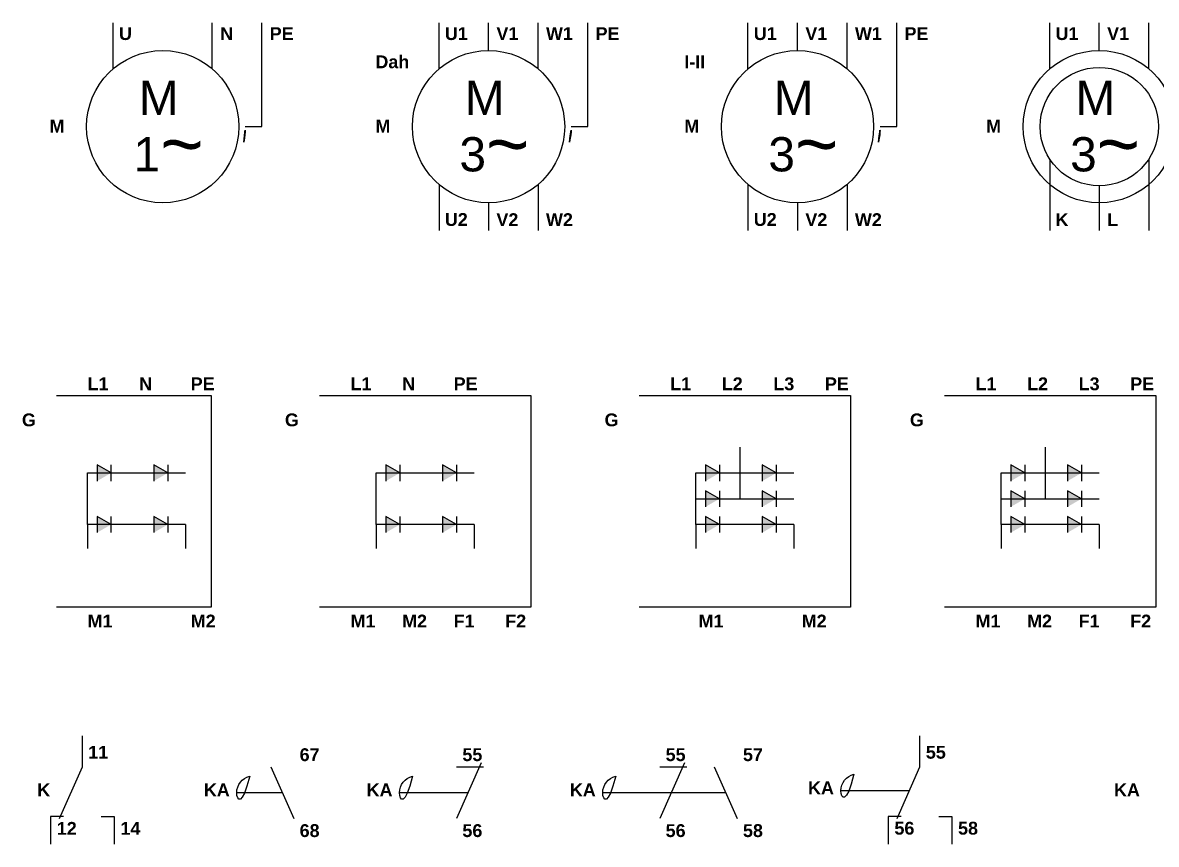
# Model space of a CAD drawing. Header units: millimetres. Extents: x 4225673219140 to 4225673219936, y 4184063498985 to 4184063499549.
# Drawn here: x 4225673219552.1 to 4225673219733.4, y 4184063499295.7 to 4184063499427.1 of the extents above; entities that cross this region are included whole.
import ezdxf

# ---------------------------------------------------------------- set-up
doc = ezdxf.new("R2010")
doc.units = ezdxf.units.MM
doc.linetypes.add('ACAD_ISO02W100', pattern=[15, 12, -3])
for name, color, linetype in [('DISCONTINUA', 7, 'ACAD_ISO02W100'), ('PFV', 7, 'Continuous'), ('REGEN_LINE', 4, 'Continuous')]:
    doc.layers.add(name, color=color, linetype=linetype)
doc.styles.add('TRINIDAD', font='arial.ttf')

# ---------------------------------------------------------------- blocks, each defined once
blk = doc.blocks.new('TACNC')
at = {"layer": 'DISCONTINUA', "color": 4, "linetype": 'ACAD_ISO02W100', "ltscale": 0.03}
blk.add_line((0.268, 0.602), (-1.332, 0.602), dxfattribs=at)
at = {"layer": 'REGEN_LINE', "linetype": 'Continuous'}
for p, q in [((0.578, 1.301), (0, 0)), ((0, 1.205), (0.63, 1.205))]:
    blk.add_line(p, q, dxfattribs=at)
for points in [[(0, 1.205, 0), (0, 1.807, 0)], [(0, -0.602, 0), (0, 0, 0)]]:
    blk.add_polyline3d(points, dxfattribs=at)
blk.add_arc((-0.933, 0.602), 0.399, 103.9329, 256.0671, dxfattribs=at)

msp = doc.modelspace()

# ---------------------------------------------------------------- hatches: boundary and pattern name
at = {"layer": 'REGEN_LINE', "linetype": 'Continuous'}
for points in [[(4225673219563.966, 4184063499356.359), (4225673219563.966, 4184063499353.778), (4225673219566.181, 4184063499355.057), (4225673219566.181, 4184063499355.08)], [(4225673219573.041, 4184063499356.359), (4225673219573.041, 4184063499353.778), (4225673219575.256, 4184063499355.057), (4225673219575.256, 4184063499355.08)], [(4225673219610.166, 4184063499356.359), (4225673219610.166, 4184063499353.778), (4225673219612.381, 4184063499355.057), (4225673219612.381, 4184063499355.08)], [(4225673219619.241, 4184063499356.359), (4225673219619.241, 4184063499353.778), (4225673219621.457, 4184063499355.057), (4225673219621.457, 4184063499355.08)], [(4225673219661.316, 4184063499356.359), (4225673219661.316, 4184063499353.778), (4225673219663.531, 4184063499355.057), (4225673219663.531, 4184063499355.08)], [(4225673219670.391, 4184063499356.359), (4225673219670.391, 4184063499353.778), (4225673219672.606, 4184063499355.057), (4225673219672.606, 4184063499355.08)], [(4225673219710.167, 4184063499356.359), (4225673219710.167, 4184063499353.778), (4225673219712.383, 4184063499355.057), (4225673219712.383, 4184063499355.08)], [(4225673219719.242, 4184063499356.359), (4225673219719.242, 4184063499353.778), (4225673219721.458, 4184063499355.057), (4225673219721.458, 4184063499355.08)], [(4225673219661.316, 4184063499352.234), (4225673219661.316, 4184063499349.653), (4225673219663.531, 4184063499350.932), (4225673219663.531, 4184063499350.955)], [(4225673219670.391, 4184063499352.234), (4225673219670.391, 4184063499349.653), (4225673219672.606, 4184063499350.932), (4225673219672.606, 4184063499350.955)], [(4225673219710.167, 4184063499352.234), (4225673219710.167, 4184063499349.653), (4225673219712.383, 4184063499350.932), (4225673219712.383, 4184063499350.955)], [(4225673219719.242, 4184063499352.234), (4225673219719.242, 4184063499349.653), (4225673219721.458, 4184063499350.932), (4225673219721.458, 4184063499350.955)], [(4225673219563.966, 4184063499348.109), (4225673219563.966, 4184063499345.528), (4225673219566.181, 4184063499346.807), (4225673219566.181, 4184063499346.83)], [(4225673219573.041, 4184063499348.109), (4225673219573.041, 4184063499345.528), (4225673219575.256, 4184063499346.807), (4225673219575.256, 4184063499346.83)], [(4225673219610.166, 4184063499348.109), (4225673219610.166, 4184063499345.528), (4225673219612.381, 4184063499346.807), (4225673219612.381, 4184063499346.83)], [(4225673219619.241, 4184063499348.109), (4225673219619.241, 4184063499345.528), (4225673219621.457, 4184063499346.807), (4225673219621.457, 4184063499346.83)], [(4225673219661.316, 4184063499348.109), (4225673219661.316, 4184063499345.528), (4225673219663.531, 4184063499346.807), (4225673219663.531, 4184063499346.83)], [(4225673219670.391, 4184063499348.109), (4225673219670.391, 4184063499345.528), (4225673219672.606, 4184063499346.807), (4225673219672.606, 4184063499346.83)], [(4225673219710.167, 4184063499348.109), (4225673219710.167, 4184063499345.528), (4225673219712.383, 4184063499346.807), (4225673219712.383, 4184063499346.83)], [(4225673219719.242, 4184063499348.109), (4225673219719.242, 4184063499345.528), (4225673219721.458, 4184063499346.807), (4225673219721.458, 4184063499346.83)]]:
    msp.add_hatch(color=256, dxfattribs=at).paths.add_polyline_path(points)

# ---------------------------------------------------------------- linework, layer by layer
at = {"layer": 'DISCONTINUA', "color": 4, "linetype": 'ACAD_ISO02W100', "ltscale": 0.03}
for p, q in [((4225673219593.595, 4184063499303.918), (4225673219586.304, 4184063499303.918)), ((4225673219664.531, 4184063499303.918), (4225673219644.865, 4184063499303.918)), ((4225673219693.935, 4184063499304.242), (4225673219682.978, 4184063499304.242))]:
    msp.add_line(p, q, dxfattribs=at)
at = {"layer": 'PFV', "color": 0}
for points in [[(4225673219617.704, 4184063499346.819, 0), (4225673219617.704, 4184063499355.069, 0)], [(4225673219668.854, 4184063499346.819, 0), (4225673219668.854, 4184063499355.069, 0)], [(4225673219717.705, 4184063499346.819, 0), (4225673219717.705, 4184063499355.069, 0)], [(4225673219595.428, 4184063499310.519, 0), (4225673219595.428, 4184063499308.869, 0)], [(4225673219595.428, 4184063499298.144, 0), (4225673219595.428, 4184063499296.494, 0)]]:
    msp.add_polyline3d(points, dxfattribs=at)
at = {"layer": 'REGEN_LINE', "linetype": 'Continuous'}
for p, q in [((4225673219566.527, 4184063499419.675), (4225673219566.527, 4184063499427.092)), ((4225673219582.393, 4184063499419.708), (4225673219582.393, 4184063499427.092)), ((4225673219618.666, 4184063499419.675), (4225673219618.666, 4184063499427.092)), ((4225673219626.599, 4184063499422.646), (4225673219626.599, 4184063499427.092)), ((4225673219634.531, 4184063499419.708), (4225673219634.531, 4184063499427.092)), ((4225673219668.096, 4184063499419.675), (4225673219668.096, 4184063499427.092)), ((4225673219676.029, 4184063499422.646), (4225673219676.029, 4184063499427.092)), ((4225673219683.961, 4184063499419.708), (4225673219683.961, 4184063499427.092)), ((4225673219716.378, 4184063499419.675), (4225673219716.378, 4184063499427.092)), ((4225673219724.311, 4184063499422.646), (4225673219724.311, 4184063499427.092)), ((4225673219732.244, 4184063499419.708), (4225673219732.244, 4184063499427.092)), ((4225673219716.378, 4184063499405.287), (4225673219716.378, 4184063499393.836)), ((4225673219732.244, 4184063499405.287), (4225673219732.244, 4184063499393.836)), ((4225673219618.666, 4184063499401.254), (4225673219618.666, 4184063499393.836)), ((4225673219634.531, 4184063499401.22), (4225673219634.531, 4184063499393.836)), ((4225673219668.096, 4184063499401.254), (4225673219668.096, 4184063499393.836)), ((4225673219683.961, 4184063499401.22), (4225673219683.961, 4184063499393.836)), ((4225673219724.311, 4184063499400.991), (4225673219724.311, 4184063499393.836)), ((4225673219626.599, 4184063499398.283), (4225673219626.599, 4184063499393.836)), ((4225673219676.029, 4184063499398.283), (4225673219676.029, 4184063499393.836)), ((4225673219666.875, 4184063499350.944), (4225673219666.875, 4184063499359.193)), ((4225673219715.726, 4184063499350.944), (4225673219715.726, 4184063499359.193)), ((4225673219566.181, 4184063499356.359), (4225673219566.181, 4184063499353.778)), ((4225673219575.256, 4184063499356.359), (4225673219575.256, 4184063499353.778)), ((4225673219612.381, 4184063499356.359), (4225673219612.381, 4184063499353.778)), ((4225673219621.457, 4184063499356.359), (4225673219621.457, 4184063499353.778)), ((4225673219663.531, 4184063499356.359), (4225673219663.531, 4184063499353.778)), ((4225673219672.606, 4184063499356.359), (4225673219672.606, 4184063499353.778)), ((4225673219712.383, 4184063499356.359), (4225673219712.383, 4184063499353.778)), ((4225673219721.458, 4184063499356.359), (4225673219721.458, 4184063499353.778)), ((4225673219663.531, 4184063499352.234), (4225673219663.531, 4184063499349.653)), ((4225673219672.606, 4184063499352.234), (4225673219672.606, 4184063499349.653)), ((4225673219712.383, 4184063499352.234), (4225673219712.383, 4184063499349.653)), ((4225673219721.458, 4184063499352.234), (4225673219721.458, 4184063499349.653)), ((4225673219659.778, 4184063499350.944), (4225673219675.453, 4184063499350.944)), ((4225673219708.63, 4184063499350.944), (4225673219724.305, 4184063499350.944)), ((4225673219566.181, 4184063499348.109), (4225673219566.181, 4184063499345.528)), ((4225673219575.256, 4184063499348.109), (4225673219575.256, 4184063499345.528)), ((4225673219612.381, 4184063499348.109), (4225673219612.381, 4184063499345.528)), ((4225673219621.457, 4184063499348.109), (4225673219621.457, 4184063499345.528)), ((4225673219663.531, 4184063499348.109), (4225673219663.531, 4184063499345.528)), ((4225673219672.606, 4184063499348.109), (4225673219672.606, 4184063499345.528)), ((4225673219712.383, 4184063499348.109), (4225673219712.383, 4184063499345.528)), ((4225673219721.458, 4184063499348.109), (4225673219721.458, 4184063499345.528)), ((4225673219562.428, 4184063499346.819), (4225673219562.428, 4184063499343.003)), ((4225673219578.104, 4184063499346.819), (4225673219578.104, 4184063499343.003)), ((4225673219608.628, 4184063499346.819), (4225673219608.628, 4184063499343.003)), ((4225673219624.303, 4184063499346.819), (4225673219624.303, 4184063499343.003)), ((4225673219659.778, 4184063499346.819), (4225673219659.778, 4184063499343.003)), ((4225673219675.453, 4184063499346.819), (4225673219675.453, 4184063499343.003)), ((4225673219708.63, 4184063499346.819), (4225673219708.63, 4184063499343.003)), ((4225673219724.305, 4184063499346.819), (4225673219724.305, 4184063499343.003)), ((4225673219561.604, 4184063499308.043), (4225673219561.604, 4184063499312.994)), ((4225673219695.625, 4184063499308.043), (4225673219695.625, 4184063499312.994)), ((4225673219557.937, 4184063499299.793), (4225673219561.604, 4184063499308.043)), ((4225673219591.762, 4184063499308.043), (4225673219595.428, 4184063499299.793)), ((4225673219657.949, 4184063499308.705), (4225673219653.989, 4184063499299.793)), ((4225673219653.989, 4184063499308.043), (4225673219658.306, 4184063499308.043)), ((4225673219662.697, 4184063499308.043), (4225673219666.364, 4184063499299.793)), ((4225673219691.958, 4184063499299.793), (4225673219695.625, 4184063499308.043)), ((4225673219558.571, 4184063499300.117), (4225673219556.513, 4184063499300.117)), ((4225673219556.513, 4184063499300.117), (4225673219556.513, 4184063499295.668)), ((4225673219564.636, 4184063499300.117), (4225673219566.694, 4184063499300.117)), ((4225673219566.694, 4184063499300.117), (4225673219566.694, 4184063499295.668)), ((4225673219692.592, 4184063499300.117), (4225673219690.534, 4184063499300.117)), ((4225673219690.534, 4184063499300.117), (4225673219690.534, 4184063499295.668)), ((4225673219698.658, 4184063499300.117), (4225673219700.716, 4184063499300.117)), ((4225673219700.716, 4184063499300.117), (4225673219700.716, 4184063499295.668))]:
    msp.add_line(p, q, dxfattribs=at)
at = {"layer": 'REGEN_LINE', "color": 3, "linetype": 'Continuous'}
for p, q in [((4225673219590.325, 4184063499410.464), (4225673219590.325, 4184063499427.092)), ((4225673219642.464, 4184063499410.464), (4225673219642.464, 4184063499427.092)), ((4225673219691.894, 4184063499410.464), (4225673219691.894, 4184063499427.092)), ((4225673219587.67, 4184063499410.464), (4225673219590.325, 4184063499410.464)), ((4225673219639.809, 4184063499410.464), (4225673219642.464, 4184063499410.464)), ((4225673219689.239, 4184063499410.464), (4225673219691.894, 4184063499410.464))]:
    msp.add_line(p, q, dxfattribs=at)
at = {"layer": 'REGEN_LINE', "linetype": 'Continuous'}
for points in [[(4225673219557.479, 4184063499367.443), (4225673219582.229, 4184063499367.443), (4225673219582.229, 4184063499333.619), (4225673219557.479, 4184063499333.619)], [(4225673219599.553, 4184063499367.443), (4225673219633.378, 4184063499367.443), (4225673219633.378, 4184063499333.619), (4225673219599.553, 4184063499333.619)], [(4225673219650.704, 4184063499367.443), (4225673219684.528, 4184063499367.443), (4225673219684.528, 4184063499333.619), (4225673219650.704, 4184063499333.619)], [(4225673219699.555, 4184063499367.443), (4225673219733.38, 4184063499367.443), (4225673219733.38, 4184063499333.619), (4225673219699.555, 4184063499333.619)], [(4225673219566.201, 4184063499355.069), (4225673219563.966, 4184063499356.359), (4225673219563.966, 4184063499353.778)], [(4225673219575.276, 4184063499355.069), (4225673219573.041, 4184063499356.359), (4225673219573.041, 4184063499353.778)], [(4225673219612.401, 4184063499355.069), (4225673219610.166, 4184063499356.359), (4225673219610.166, 4184063499353.778)], [(4225673219621.476, 4184063499355.069), (4225673219619.241, 4184063499356.359), (4225673219619.241, 4184063499353.778)], [(4225673219663.551, 4184063499355.069), (4225673219661.316, 4184063499356.359), (4225673219661.316, 4184063499353.778)], [(4225673219672.626, 4184063499355.069), (4225673219670.391, 4184063499356.359), (4225673219670.391, 4184063499353.778)], [(4225673219712.403, 4184063499355.069), (4225673219710.167, 4184063499356.359), (4225673219710.167, 4184063499353.778)], [(4225673219721.478, 4184063499355.069), (4225673219719.242, 4184063499356.359), (4225673219719.242, 4184063499353.778)], [(4225673219578.104, 4184063499346.819), (4225673219562.428, 4184063499346.819), (4225673219562.428, 4184063499355.069), (4225673219578.104, 4184063499355.069)], [(4225673219624.303, 4184063499346.819), (4225673219608.628, 4184063499346.819), (4225673219608.628, 4184063499355.069), (4225673219624.303, 4184063499355.069)], [(4225673219675.453, 4184063499346.819), (4225673219659.778, 4184063499346.819), (4225673219659.778, 4184063499355.069), (4225673219675.453, 4184063499355.069)], [(4225673219724.305, 4184063499346.819), (4225673219708.63, 4184063499346.819), (4225673219708.63, 4184063499355.069), (4225673219724.305, 4184063499355.069)], [(4225673219663.551, 4184063499350.944), (4225673219661.316, 4184063499352.234), (4225673219661.316, 4184063499349.653)], [(4225673219672.626, 4184063499350.944), (4225673219670.391, 4184063499352.234), (4225673219670.391, 4184063499349.653)], [(4225673219712.403, 4184063499350.944), (4225673219710.167, 4184063499352.234), (4225673219710.167, 4184063499349.653)], [(4225673219721.478, 4184063499350.944), (4225673219719.242, 4184063499352.234), (4225673219719.242, 4184063499349.653)], [(4225673219566.201, 4184063499346.819), (4225673219563.966, 4184063499348.109), (4225673219563.966, 4184063499345.528)], [(4225673219575.276, 4184063499346.819), (4225673219573.041, 4184063499348.109), (4225673219573.041, 4184063499345.528)], [(4225673219612.401, 4184063499346.819), (4225673219610.166, 4184063499348.109), (4225673219610.166, 4184063499345.528)], [(4225673219621.476, 4184063499346.819), (4225673219619.241, 4184063499348.109), (4225673219619.241, 4184063499345.528)], [(4225673219663.551, 4184063499346.819), (4225673219661.316, 4184063499348.109), (4225673219661.316, 4184063499345.528)], [(4225673219672.626, 4184063499346.819), (4225673219670.391, 4184063499348.109), (4225673219670.391, 4184063499345.528)], [(4225673219712.403, 4184063499346.819), (4225673219710.167, 4184063499348.109), (4225673219710.167, 4184063499345.528)], [(4225673219721.478, 4184063499346.819), (4225673219719.242, 4184063499348.109), (4225673219719.242, 4184063499345.528)]]:
    msp.add_lwpolyline(points, close=True, dxfattribs=at)
for points in [[(4225673219561.604, 4184063499367.443, 0), (4225673219561.604, 4184063499371.568, 0)], [(4225673219569.854, 4184063499367.443, 0), (4225673219569.854, 4184063499371.568, 0)], [(4225673219578.104, 4184063499367.443, 0), (4225673219578.104, 4184063499371.568, 0)], [(4225673219603.678, 4184063499367.443, 0), (4225673219603.678, 4184063499371.568, 0)], [(4225673219611.928, 4184063499367.443, 0), (4225673219611.928, 4184063499371.568, 0)], [(4225673219620.178, 4184063499367.443, 0), (4225673219620.178, 4184063499371.568, 0)], [(4225673219654.828, 4184063499367.443, 0), (4225673219654.828, 4184063499371.568, 0)], [(4225673219663.078, 4184063499367.443, 0), (4225673219663.078, 4184063499371.568, 0)], [(4225673219671.328, 4184063499367.443, 0), (4225673219671.328, 4184063499371.568, 0)], [(4225673219679.578, 4184063499367.443, 0), (4225673219679.578, 4184063499371.568, 0)], [(4225673219703.68, 4184063499367.443, 0), (4225673219703.68, 4184063499371.568, 0)], [(4225673219711.93, 4184063499367.443, 0), (4225673219711.93, 4184063499371.568, 0)], [(4225673219720.18, 4184063499367.443, 0), (4225673219720.18, 4184063499371.568, 0)], [(4225673219728.43, 4184063499367.443, 0), (4225673219728.43, 4184063499371.568, 0)], [(4225673219571.503, 4184063499346.819, 0), (4225673219571.503, 4184063499359.193, 0)], [(4225673219617.704, 4184063499346.819, 0), (4225673219617.704, 4184063499359.193, 0)], [(4225673219664.729, 4184063499355.069, 0), (4225673219664.729, 4184063499359.193, 0)], [(4225673219668.854, 4184063499346.819, 0), (4225673219668.854, 4184063499359.193, 0)], [(4225673219713.58, 4184063499355.069, 0), (4225673219713.58, 4184063499359.193, 0)], [(4225673219717.705, 4184063499346.819, 0), (4225673219717.705, 4184063499359.193, 0)], [(4225673219567.378, 4184063499355.069, 0), (4225673219567.378, 4184063499358.369, 0)], [(4225673219613.579, 4184063499355.069, 0), (4225673219613.579, 4184063499358.369, 0)], [(4225673219561.604, 4184063499329.494, 0), (4225673219561.604, 4184063499333.619, 0)], [(4225673219578.104, 4184063499329.494, 0), (4225673219578.104, 4184063499333.619, 0)], [(4225673219603.678, 4184063499329.494, 0), (4225673219603.678, 4184063499333.619, 0)], [(4225673219611.928, 4184063499329.494, 0), (4225673219611.928, 4184063499333.619, 0)], [(4225673219620.178, 4184063499329.494, 0), (4225673219620.178, 4184063499333.619, 0)], [(4225673219628.428, 4184063499329.494, 0), (4225673219628.428, 4184063499333.619, 0)], [(4225673219659.366, 4184063499329.494, 0), (4225673219659.366, 4184063499333.619, 0)], [(4225673219675.866, 4184063499329.494, 0), (4225673219675.866, 4184063499333.619, 0)], [(4225673219703.68, 4184063499329.494, 0), (4225673219703.68, 4184063499333.619, 0)], [(4225673219711.93, 4184063499329.494, 0), (4225673219711.93, 4184063499333.619, 0)], [(4225673219720.18, 4184063499329.494, 0), (4225673219720.18, 4184063499333.619, 0)], [(4225673219728.43, 4184063499329.494, 0), (4225673219728.43, 4184063499333.619, 0)], [(4225673219595.428, 4184063499308.043, 0), (4225673219595.428, 4184063499312.168, 0)], [(4225673219653.989, 4184063499308.043, 0), (4225673219653.989, 4184063499312.168, 0)], [(4225673219666.364, 4184063499308.043, 0), (4225673219666.364, 4184063499312.168, 0)], [(4225673219595.428, 4184063499295.668, 0), (4225673219595.428, 4184063499299.793, 0)], [(4225673219653.989, 4184063499295.668, 0), (4225673219653.989, 4184063499299.793, 0)], [(4225673219666.364, 4184063499295.668, 0), (4225673219666.364, 4184063499299.793, 0)]]:
    msp.add_polyline3d(points, dxfattribs=at)
for centre, radius in [((4225673219574.46, 4184063499410.464), 12.181), ((4225673219626.599, 4184063499410.464), 12.181), ((4225673219676.029, 4184063499410.464), 12.181), ((4225673219724.311, 4184063499410.464), 12.181), ((4225673219724.311, 4184063499410.464), 9.473)]:
    msp.add_circle(centre, radius, dxfattribs=at)
at = {"layer": 'REGEN_LINE', "color": 3, "linetype": 'Continuous'}
for centre in [(4225673219575.489, 4184063499410.464), (4225673219627.627, 4184063499410.464), (4225673219677.058, 4184063499410.464)]:
    msp.add_arc(centre, 12.181, 348.27851, 11.72149, dxfattribs=at)
at = {"layer": 'REGEN_LINE', "linetype": 'Continuous'}
for centre in [(4225673219589.039, 4184063499303.918), (4225673219647.599, 4184063499303.918), (4225673219685.712, 4184063499304.242)]:
    msp.add_arc(centre, 2.734, 103.92769, 256.07231, dxfattribs=at)

# ---------------------------------------------------------------- block references
at = {"linetype": 'Continuous', "xscale": 6.84765625, "yscale": 6.84765625, "zscale": 6.84749589150288}
msp.add_blockref('TACNC', (4225673219621.472, 4184063499299.793), dxfattribs=at)

# ---------------------------------------------------------------- texts
at = {"width": 1666.65416, "style": 'TRINIDAD'}
for s, insert, char_height, attachment_point in [('{\\fArial|b1|i0|c0|p34;U}', (4225673219567.463, 4184063499426.374), 2.05425, 1), ('{\\fArial|b1|i0|c0|p34;N}', (4225673219583.646, 4184063499426.374), 2.05425, 1), ('{\\fArial|b1|i0|c0|p34;PE}', (4225673219591.579, 4184063499426.374), 2.05425, 1), ('{\\fArial|b1|i0|c0|p34;U1}', (4225673219619.602, 4184063499426.374), 2.05425, 1), ('{\\fArial|b1|i0|c0|p34;V1}', (4225673219627.852, 4184063499426.374), 2.05425, 1), ('{\\fArial|b1|i0|c0|p34;W1}', (4225673219635.785, 4184063499426.374), 2.05425, 1), ('{\\fArial|b1|i0|c0|p34;PE}', (4225673219643.717, 4184063499426.374), 2.05425, 1), ('{\\fArial|b1|i0|c0|p34;U1}', (4225673219669.032, 4184063499426.374), 2.05425, 1), ('{\\fArial|b1|i0|c0|p34;V1}', (4225673219677.282, 4184063499426.374), 2.05425, 1), ('{\\fArial|b1|i0|c0|p34;W1}', (4225673219685.215, 4184063499426.374), 2.05425, 1), ('{\\fArial|b1|i0|c0|p34;PE}', (4225673219693.147, 4184063499426.374), 2.05425, 1), ('{\\fArial|b1|i0|c0|p34;U1}', (4225673219717.314, 4184063499426.374), 2.05425, 1), ('{\\fArial|b1|i0|c0|p34;V1}', (4225673219725.564, 4184063499426.374), 2.05425, 1), ('{\\fArial|b1|i0|c0|p34;\\C1;I-II}', (4225673219657.918, 4184063499421.858), 2.05425, 1), ('{\\H0.6154x;M}', (4225673219577.018, 4184063499417.799), 8.90174, 3), ('{\\H0.6154x;M}', (4225673219629.157, 4184063499417.799), 8.90174, 3), ('{\\H0.6154x;M}', (4225673219678.587, 4184063499417.799), 8.90174, 3), ('{\\H0.6154x;M}', (4225673219726.869, 4184063499417.799), 8.90174, 3), ('{\\fArial|b1|i0|c0|p34;M}', (4225673219556.349, 4184063499411.572), 2.05425, 1), ('{\\fArial|b1|i0|c0|p34;M}', (4225673219608.488, 4184063499411.572), 2.05425, 1), ('{\\fArial|b1|i0|c0|p34;M}', (4225673219657.918, 4184063499411.572), 2.05425, 1), ('{\\fArial|b1|i0|c0|p34;M}', (4225673219706.2, 4184063499411.572), 2.05425, 1), ('{\\H0.6154x;1\\fEras Light ITC|b0|i0|c0|p34;\\H1.625x;~}', (4225673219581.002, 4184063499412.206), 8.90174, 3), ('{\\H0.6154x;3\\fEras Light ITC|b0|i0|c0|p34;\\H1.625x;~}', (4225673219633.141, 4184063499412.206), 8.90174, 3), ('{\\H0.6154x;3\\fEras Light ITC|b0|i0|c0|p34;\\H1.625x;~}', (4225673219682.571, 4184063499412.206), 8.90174, 3), ('{\\H0.6154x;3\\fEras Light ITC|b0|i0|c0|p34;\\H1.625x;~}', (4225673219730.854, 4184063499412.206), 8.90174, 3), ('{\\fArial|b1|i0|c0|p34;U2}', (4225673219619.602, 4184063499394.555), 2.05425, 7), ('{\\fArial|b1|i0|c0|p34;V2}', (4225673219627.852, 4184063499394.555), 2.05425, 7), ('{\\fArial|b1|i0|c0|p34;W2}', (4225673219635.785, 4184063499394.555), 2.05425, 7), ('{\\fArial|b1|i0|c0|p34;U2}', (4225673219669.032, 4184063499394.555), 2.05425, 7), ('{\\fArial|b1|i0|c0|p34;V2}', (4225673219677.282, 4184063499394.555), 2.05425, 7), ('{\\fArial|b1|i0|c0|p34;W2}', (4225673219685.215, 4184063499394.555), 2.05425, 7), ('{\\fArial|b1|i0|c0|p34;K}', (4225673219717.314, 4184063499394.555), 2.05425, 7), ('{\\fArial|b1|i0|c0|p34;L}', (4225673219725.564, 4184063499394.555), 2.05425, 7), ('{\\fArial|b1|i0|c0|p34;L1}', (4225673219562.438, 4184063499370.354), 2.05425, 1), ('{\\fArial|b1|i0|c0|p34;N}', (4225673219570.688, 4184063499370.354), 2.05425, 1), ('{\\fArial|b1|i0|c0|p34;PE}', (4225673219578.938, 4184063499370.354), 2.05425, 1), ('{\\fArial|b1|i0|c0|p34;L1}', (4225673219604.512, 4184063499370.354), 2.05425, 1), ('{\\fArial|b1|i0|c0|p34;N}', (4225673219612.762, 4184063499370.354), 2.05425, 1), ('{\\fArial|b1|i0|c0|p34;PE}', (4225673219621.012, 4184063499370.354), 2.05425, 1), ('{\\fArial|b1|i0|c0|p34;L1}', (4225673219655.662, 4184063499370.354), 2.05425, 1), ('{\\fArial|b1|i0|c0|p34;L2}', (4225673219663.912, 4184063499370.354), 2.05425, 1), ('{\\fArial|b1|i0|c0|p34;L3}', (4225673219672.162, 4184063499370.354), 2.05425, 1), ('{\\fArial|b1|i0|c0|p34;PE}', (4225673219680.412, 4184063499370.354), 2.05425, 1), ('{\\fArial|b1|i0|c0|p34;L1}', (4225673219704.514, 4184063499370.354), 2.05425, 1), ('{\\fArial|b1|i0|c0|p34;L2}', (4225673219712.764, 4184063499370.354), 2.05425, 1), ('{\\fArial|b1|i0|c0|p34;L3}', (4225673219721.014, 4184063499370.354), 2.05425, 1), ('{\\fArial|b1|i0|c0|p34;PE}', (4225673219729.264, 4184063499370.354), 2.05425, 1), ('{\\fArial|b1|i0|c0|p34;G}', (4225673219551.934, 4184063499364.583), 2.05425, 1), ('{\\fArial|b1|i0|c0|p34;G}', (4225673219594.009, 4184063499364.583), 2.05425, 1), ('{\\fArial|b1|i0|c0|p34;G}', (4225673219645.159, 4184063499364.583), 2.05425, 1), ('{\\fArial|b1|i0|c0|p34;G}', (4225673219694.01, 4184063499364.583), 2.05425, 1), ('{\\fArial|b1|i0|c0|p34;M1}', (4225673219562.438, 4184063499332.404), 2.05425, 1), ('{\\fArial|b1|i0|c0|p34;M2}', (4225673219578.938, 4184063499332.404), 2.05425, 1), ('{\\fArial|b1|i0|c0|p34;M1}', (4225673219604.512, 4184063499332.404), 2.05425, 1), ('{\\fArial|b1|i0|c0|p34;M2}', (4225673219612.762, 4184063499332.404), 2.05425, 1), ('{\\fArial|b1|i0|c0|p34;F1}', (4225673219621.012, 4184063499332.404), 2.05425, 1), ('{\\fArial|b1|i0|c0|p34;F2}', (4225673219629.262, 4184063499332.404), 2.05425, 1), ('{\\fArial|b1|i0|c0|p34;M1}', (4225673219660.2, 4184063499332.404), 2.05425, 1), ('{\\fArial|b1|i0|c0|p34;M2}', (4225673219676.7, 4184063499332.404), 2.05425, 1), ('{\\fArial|b1|i0|c0|p34;M1}', (4225673219704.514, 4184063499332.404), 2.05425, 1), ('{\\fArial|b1|i0|c0|p34;M2}', (4225673219712.764, 4184063499332.404), 2.05425, 1), ('{\\fArial|b1|i0|c0|p34;F1}', (4225673219721.014, 4184063499332.404), 2.05425, 1), ('{\\fArial|b1|i0|c0|p34;F2}', (4225673219729.264, 4184063499332.404), 2.05425, 1), ('{\\fArial|b1|i0|c0|p34;11}', (4225673219562.54, 4184063499311.418), 2.05425, 1), ('{\\fArial|b1|i0|c0|p34;67}', (4225673219596.365, 4184063499311.034), 2.05425, 1), ('{\\fArial|b1|i0|c0|p34;55}', (4225673219622.408, 4184063499311.034), 2.05425, 1), ('{\\fArial|b1|i0|c0|p34;55}', (4225673219654.925, 4184063499311.034), 2.05425, 1), ('{\\fArial|b1|i0|c0|p34;57}', (4225673219667.3, 4184063499311.034), 2.05425, 1), ('{\\fArial|b1|i0|c0|p34;55}', (4225673219696.561, 4184063499311.418), 2.05425, 1), ('{\\fArial|b1|i0|c0|p34;K}', (4225673219554.383, 4184063499305.406), 2.05425, 1), ('{\\fArial|b1|i0|c0|p34;KA}', (4225673219581.038, 4184063499305.397), 2.05425, 1), ('{\\fArial|b1|i0|c0|p34;KA}', (4225673219607.081, 4184063499305.397), 2.05425, 1), ('{\\fArial|b1|i0|c0|p34;KA}', (4225673219639.598, 4184063499305.397), 2.05425, 1), ('{\\fArial|b1|i0|c0|p34;KA}', (4225673219677.711, 4184063499305.72), 2.05425, 1), ('{\\fArial|b1|i0|c0|p34;KA}', (4225673219726.668, 4184063499305.397), 2.05425, 1), ('{\\fArial|b1|i0|c0|p34;12}', (4225673219557.512, 4184063499297.187), 2.05425, 7), ('{\\fArial|b1|i0|c0|p34;14}', (4225673219567.694, 4184063499297.187), 2.05425, 7), ('{\\fArial|b1|i0|c0|p34;68}', (4225673219596.365, 4184063499296.803), 2.05425, 7), ('{\\fArial|b1|i0|c0|p34;56}', (4225673219622.408, 4184063499296.803), 2.05425, 7), ('{\\fArial|b1|i0|c0|p34;56}', (4225673219654.925, 4184063499296.803), 2.05425, 7), ('{\\fArial|b1|i0|c0|p34;58}', (4225673219667.3, 4184063499296.803), 2.05425, 7), ('{\\fArial|b1|i0|c0|p34;56}', (4225673219691.534, 4184063499297.187), 2.05425, 7), ('{\\fArial|b1|i0|c0|p34;58}', (4225673219701.716, 4184063499297.187), 2.05425, 7)]:
    msp.add_mtext(s, dxfattribs=dict(at, insert=insert, char_height=char_height, attachment_point=attachment_point))
at = {"color": 1, "insert": (4225673219608.488, 4184063499421.858), "char_height": 2.05425, "width": 1666.65416, "attachment_point": 1, "style": 'TRINIDAD'}
msp.add_mtext('{\\fArial|b1|i0|c0|p34;Dah}', dxfattribs=at)

doc.saveas('drawing.dxf')
